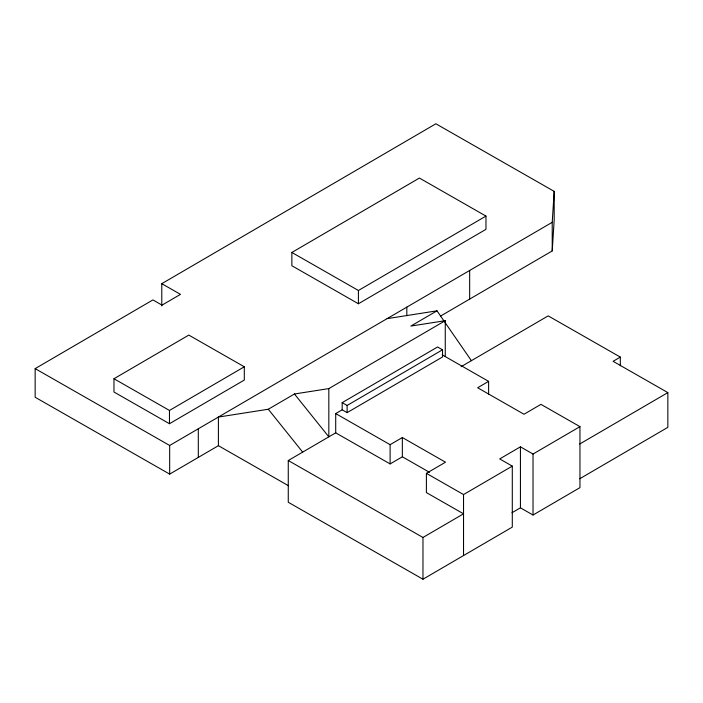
<?xml version="1.0" encoding="UTF-8"?>
<svg xmlns="http://www.w3.org/2000/svg" width="703" height="703" viewBox="0 0 703 703"><rect width="100%" height="100%" fill="white"/><g stroke="black" fill="none" stroke-linecap="round" stroke-linejoin="round"><path stroke-width="1.05" d="M440.579 316.06L552.224 250.936L552.224 222.306L554.184 191.374L435.878 123.781L161.787 283.678L161.787 305.946M552.224 250.936L554.184 220.004L554.184 191.374M445.263 356.43L445.263 320.673L328.828 388.601L294.443 393.988L268.291 409.243L218.396 417.064L218.396 445.684L169.669 474.112L35.15 397.257L35.15 368.627L152.911 299.926L162.024 305.128L180.478 294.364L161.787 283.678M291.868 252.465L419.41 178.052L485.966 216.085L485.966 229.345L358.416 303.758L291.868 265.734L291.868 252.465L358.416 290.488L485.966 216.085M113.965 378.741L188.808 335.085L244.301 366.79L244.301 380.059L169.467 423.716L113.965 392.01L113.965 378.741L169.467 410.455L244.301 366.79M169.669 474.112L169.669 445.482L552.224 222.306M471.388 360.683L436.994 310.823L410.868 326.06L445.263 320.673M342.176 409.823L342.176 402.643L437.582 346.983L442.53 349.804L442.53 356.983L347.115 412.643L342.176 409.823L335.709 413.592L335.709 432.837L288.265 460.518L288.265 502.258L422.969 579.219L512.294 527.109L512.294 466.124L499.701 458.927L520.431 446.836L533.023 454.033L579.957 426.642L540.95 404.357L523.999 414.243L477.645 387.757L488.611 381.351L442.125 354.795M347.115 412.643L347.115 405.464L442.53 349.804M461.124 366.676L548.182 315.875L620.327 357.098L620.327 365.78M335.709 432.837L390.112 463.918L390.112 444.674L402.344 437.538L445.5 462.196L426.396 473.347L426.396 492.592L463.532 513.814L422.969 537.479L422.969 579.219M390.112 463.918L402.344 456.792L402.344 437.538M620.327 357.098L613.095 361.316L667.85 392.608L667.85 427.345L579.738 478.752M463.532 555.555L463.532 494.569L512.294 466.124M579.738 444.006L667.85 392.608M511.951 512.768L520.431 507.821L520.431 446.836M520.431 507.821L533.023 515.018L579.957 487.636L579.957 426.642M387.098 318.644L436.994 310.823M342.176 402.643L347.115 405.464M335.709 413.592L390.112 444.674M402.344 456.792L429.551 472.337M426.396 473.347L463.532 494.569M288.265 460.518L422.969 537.479M218.396 445.684L288.476 485.729M35.15 368.627L169.669 445.482M294.443 393.988L328.828 436.853L328.828 388.601M268.291 409.243L302.685 452.108M533.023 454.033L533.023 515.018M488.611 381.351L488.611 394.48M469.657 270.47L469.657 299.1M406.817 307.132L406.817 315.621M358.416 290.488L358.416 303.758M198.308 428.777L198.308 457.407M169.467 410.455L169.467 423.716"/></g></svg>
